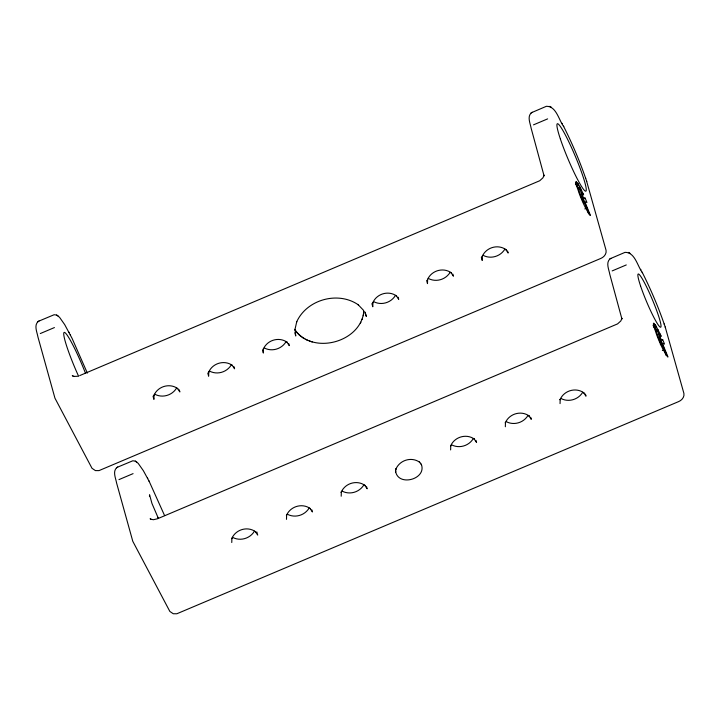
<?xml version="1.0" encoding="UTF-8"?>
<svg xmlns="http://www.w3.org/2000/svg" width="720" height="720" viewBox="0 0 720 720"><rect width="100%" height="100%" fill="white"/><g stroke="black" fill="none" stroke-linecap="round" stroke-linejoin="round"><path stroke-width="1.08" d="M363.798 311.985L363.843 310.923C361.44 342.288 312.228 355.644 294.696 329.346M363.249 315.765L363.465 314.703M149.454 496.323L149.571 494.766L151.965 503.478L158.184 517.941L157.95 517.491M362.097 319.527L362.475 318.474M360.351 323.199L360.9 322.182M176.625 388.008C172.026 395.667 162.135 398.214 154.827 394.236M231.336 364.851C226.737 372.519 216.846 375.057 209.547 371.088M286.047 341.703C281.448 349.362 271.557 351.909 264.258 347.931M395.478 295.398C390.879 303.057 380.988 305.604 373.689 301.635M254.466 531.153C249.867 538.821 239.976 541.359 232.677 537.39M450.189 272.241C445.59 279.909 435.699 282.447 428.4 278.478M309.186 508.005C304.587 515.664 294.696 518.211 287.388 514.242M504.909 249.093C500.31 256.752 490.419 259.299 483.111 255.33M363.897 484.848C359.298 492.516 349.407 495.054 342.108 491.085M473.328 438.543C468.729 446.211 458.838 448.749 451.53 444.78M528.039 415.395C523.44 423.054 513.549 425.601 506.25 421.632M582.759 392.238C578.151 399.906 568.26 402.444 560.961 398.475M38.196 321.48C33.714 325.368 37.134 332.208 37.944 336.996L54.945 398.16L92.007 468.297L95.4 470.601L99 470.61L600.795 258.435C603.999 257.157 606.771 253.854 606.051 250.245L586.548 180.927M116.847 467.541C112.365 471.429 115.785 478.269 116.604 483.057L132.795 541.314L169.857 611.442L173.25 613.746L176.85 613.764L678.645 401.589C681.84 400.311 684.621 397.008 683.901 393.39L665.208 326.979M531.396 112.779C526.914 116.667 530.334 123.507 531.153 128.295L544.077 175.896L544.095 175.167L542.961 177.804L539.721 180.747L79.695 375.606M610.047 258.84C605.565 262.728 608.994 269.568 609.804 274.356L621.927 319.041L621.945 318.321L620.811 320.958L617.562 323.901L157.545 518.751L153.36 519.723L150.57 519.138L151.191 519.534L150.147 518.679L150.624 519.291M38.664 321.201L54.135 314.73L56.619 315.054L59.517 317.268L64.692 324.621L72.045 338.301L87.354 373.104M531.873 112.509L546.381 106.299C556.362 106.065 558.801 120.141 563.742 126.63C572.67 144.36 580.41 162.693 586.746 181.503M117.324 467.262L132.795 460.791L135.27 461.115L138.168 463.32L143.343 470.673L149.193 481.392L164.592 515.592M610.524 258.561L625.032 252.36C635.013 252.117 637.452 266.202 642.402 272.691C651.321 290.412 659.061 308.754 665.397 327.555M37.8 321.714L39.051 320.976M531.009 113.013L532.26 112.275M116.46 467.775L117.711 467.028M609.66 259.074L610.911 258.327M40.302 333.549L54.423 327.573M533.511 124.848L547.632 118.881M577.881 184.131L577.197 183.348L575.433 184.095L576.117 184.878L577.881 184.131L577.548 182.943L578.052 183.69L579.834 187.29L578.07 188.037L576.279 184.437M576.774 185.499L578.538 184.752M577.008 186.201L578.772 185.454M579.141 189.819L580.905 189.072L579.654 186.687L579.834 187.29M577.197 183.348L576.162 181.548L576.531 183.537L575.82 182.187L575.838 182.718L576.873 185.994L576.342 185.193L578.187 190.35C579.456 194.94 584.352 206.28 586.548 209.628L588.825 213.975L584.541 202.32L589.815 215.154L590.454 215.424L584.838 201.762L586.944 202.5L585.171 198.153L583.407 198.9L584.829 202.374M584.811 208.917L586.575 208.17M118.962 479.61L133.083 473.634M612.162 270.909L626.283 264.933M652.986 325.665L654.75 324.918L655.434 325.701L653.67 326.448M653.841 326.007L655.605 325.26L660.843 335.412L661.185 336.384L659.349 333.927L660.753 339.048L662.724 339.732L664.506 344.07L662.391 343.341L660.627 344.088M656.091 326.331L654.327 327.078L655.623 329.616L655.587 329.031M654.561 327.78L656.325 327.033M656.253 330.282L658.017 329.535M656.703 331.389L658.467 330.642M658.089 334.476L659.853 333.729M662.724 339.732L660.96 340.479L662.382 343.953M660.33 344.646L662.094 343.899L667.368 356.733L668.007 357.003L662.391 343.341M662.364 350.487L664.128 349.74L666.378 355.545L664.101 351.198C661.905 347.85 657.009 336.519 655.74 331.929L653.895 326.763L654.426 327.573L653.4 324.297L653.373 323.757L654.084 325.107L653.715 323.118L654.75 324.918M77.616 376.281L73.593 376.416L74.214 376.533L72.297 375.525L72.774 376.146M309.267 340.992L312.264 341.946M585.171 198.153L583.2 197.469L581.796 192.348L583.632 194.814L580.905 189.072M305.379 339.282L308.142 340.56M549.819 106.353L550.449 106.722M550.683 106.857L551.304 107.217M628.47 252.414L629.1 252.783M629.334 252.909L629.955 253.278M56.619 315.054L57.249 315.423M57.474 315.549L58.095 315.918M135.27 461.115L135.9 461.484M136.134 461.61L136.755 461.979M301.878 337.149L304.362 338.724M298.818 334.62L300.969 336.474M296.253 331.749L298.044 333.846M363.456 310.248L358.092 304.641L358.524 304.974C338.256 290.7 306.558 299.484 296.541 322.164L296.748 321.651L295.038 329.22L295.749 335.988L294.849 332.766M655.605 325.26L655.11 324.522L655.434 325.701M664.128 349.74L662.094 343.899M294.957 329.715L295.623 330.885M640.647 269.325L640.944 269.892M561.996 123.264L562.284 123.831M147.447 478.026L147.735 478.584M68.796 331.965L69.084 332.532M642.141 272.187L642.402 272.691M563.481 126.126L563.742 126.63M148.932 480.888L149.193 481.392M70.281 334.827L70.542 335.331M365.04 312.939L366.327 316.413L365.13 312.12M664.173 323.928L664.344 324.441M585.522 177.867L585.693 178.38M585.414 394.083L585.999 396.18L583.524 392.58L583.983 392.931C576.162 387.045 563.94 390.276 559.98 399.798L560.187 399.258L560.052 403.605M507.564 250.929L508.149 253.035L505.683 249.435L506.133 249.777C498.312 243.891 486.09 247.131 482.13 256.644L482.337 256.113L482.211 260.451L481.329 257.301M530.703 417.231L531.279 419.337L528.813 415.737L529.263 416.079C521.442 410.193 509.229 413.433 505.26 422.946L505.476 422.415L505.341 426.753M452.853 274.086L453.438 276.183L450.963 272.583L451.413 272.934C443.601 267.048 431.379 270.279 427.41 279.801L427.626 279.261L427.491 283.608L426.618 280.458M475.983 440.388L476.568 442.485L474.102 438.885L474.552 439.236C466.731 433.35 454.509 436.581 450.549 446.103L450.756 445.563L450.63 449.91M398.142 297.234L398.718 299.34L396.252 295.74L396.702 296.082C388.881 290.196 376.659 293.436 372.699 302.949L372.915 302.418L372.78 306.756L371.907 303.606M366.561 486.693L367.137 488.79L364.671 485.19L365.121 485.541C357.3 479.655 345.087 482.886 341.118 492.408L341.334 491.868L341.199 496.215M288.711 343.539L289.296 345.645L286.821 342.045L287.271 342.387C279.459 336.501 267.237 339.741 263.268 349.254L263.484 348.723L263.349 353.061L262.476 349.911M311.841 509.841L312.426 511.947L309.96 508.347L310.41 508.689C302.589 502.803 290.367 506.043 286.407 515.556L286.614 515.025L286.488 519.363M234 366.696L234.576 368.793L232.11 365.193L232.56 365.544C224.739 359.658 212.517 362.889 208.557 372.402L208.773 371.871L208.638 376.209L207.765 373.059M256.842 531.945L257.715 535.095L255.24 531.495L255.69 531.846C247.878 525.96 235.656 529.191 231.696 538.713L231.903 538.173L231.768 542.52M179.28 389.844L179.865 391.941L177.399 388.35L177.849 388.692C170.028 382.806 157.806 386.046 153.846 395.559L154.053 395.028L153.918 399.366L153.045 396.216M78.669 376.389A36.621 3.888 67.1 0 1 64.134 332.433A36.621 3.888 67.1 0 1 85.536 373.365M395.685 470.403L395.658 472.086L395.613 471.447C398.43 487.161 427.284 478.962 421.236 464.121L421.524 464.679L419.382 462.042L419.832 462.384C412.02 456.498 399.798 459.738 395.838 469.251L396.045 468.72L395.685 470.403M580.131 189.288L579.969 189.027A12.006 1.278 67.1 0 0 578.754 189.954L578.889 190.431A12.006 1.278 67.1 0 0 583.866 203.094L584.091 203.544L580.131 189.288M657.684 330.867L657.531 330.597A12.006 1.278 67.1 0 0 656.307 331.524L656.442 332.01A12.006 1.278 67.1 0 0 661.428 344.673L661.644 345.123L657.684 330.867M640.566 285.957A28.908 3.069 67.1 0 0 660.375 327.213A28.908 3.069 67.1 0 0 647.433 288.639A28.908 3.069 67.1 0 0 640.566 285.957M560.385 139.032A36.621 3.888 67.1 0 0 585.459 191.16A36.621 3.888 67.1 0 0 568.98 142.164A36.621 3.888 67.1 0 0 560.385 139.032"/></g></svg>
